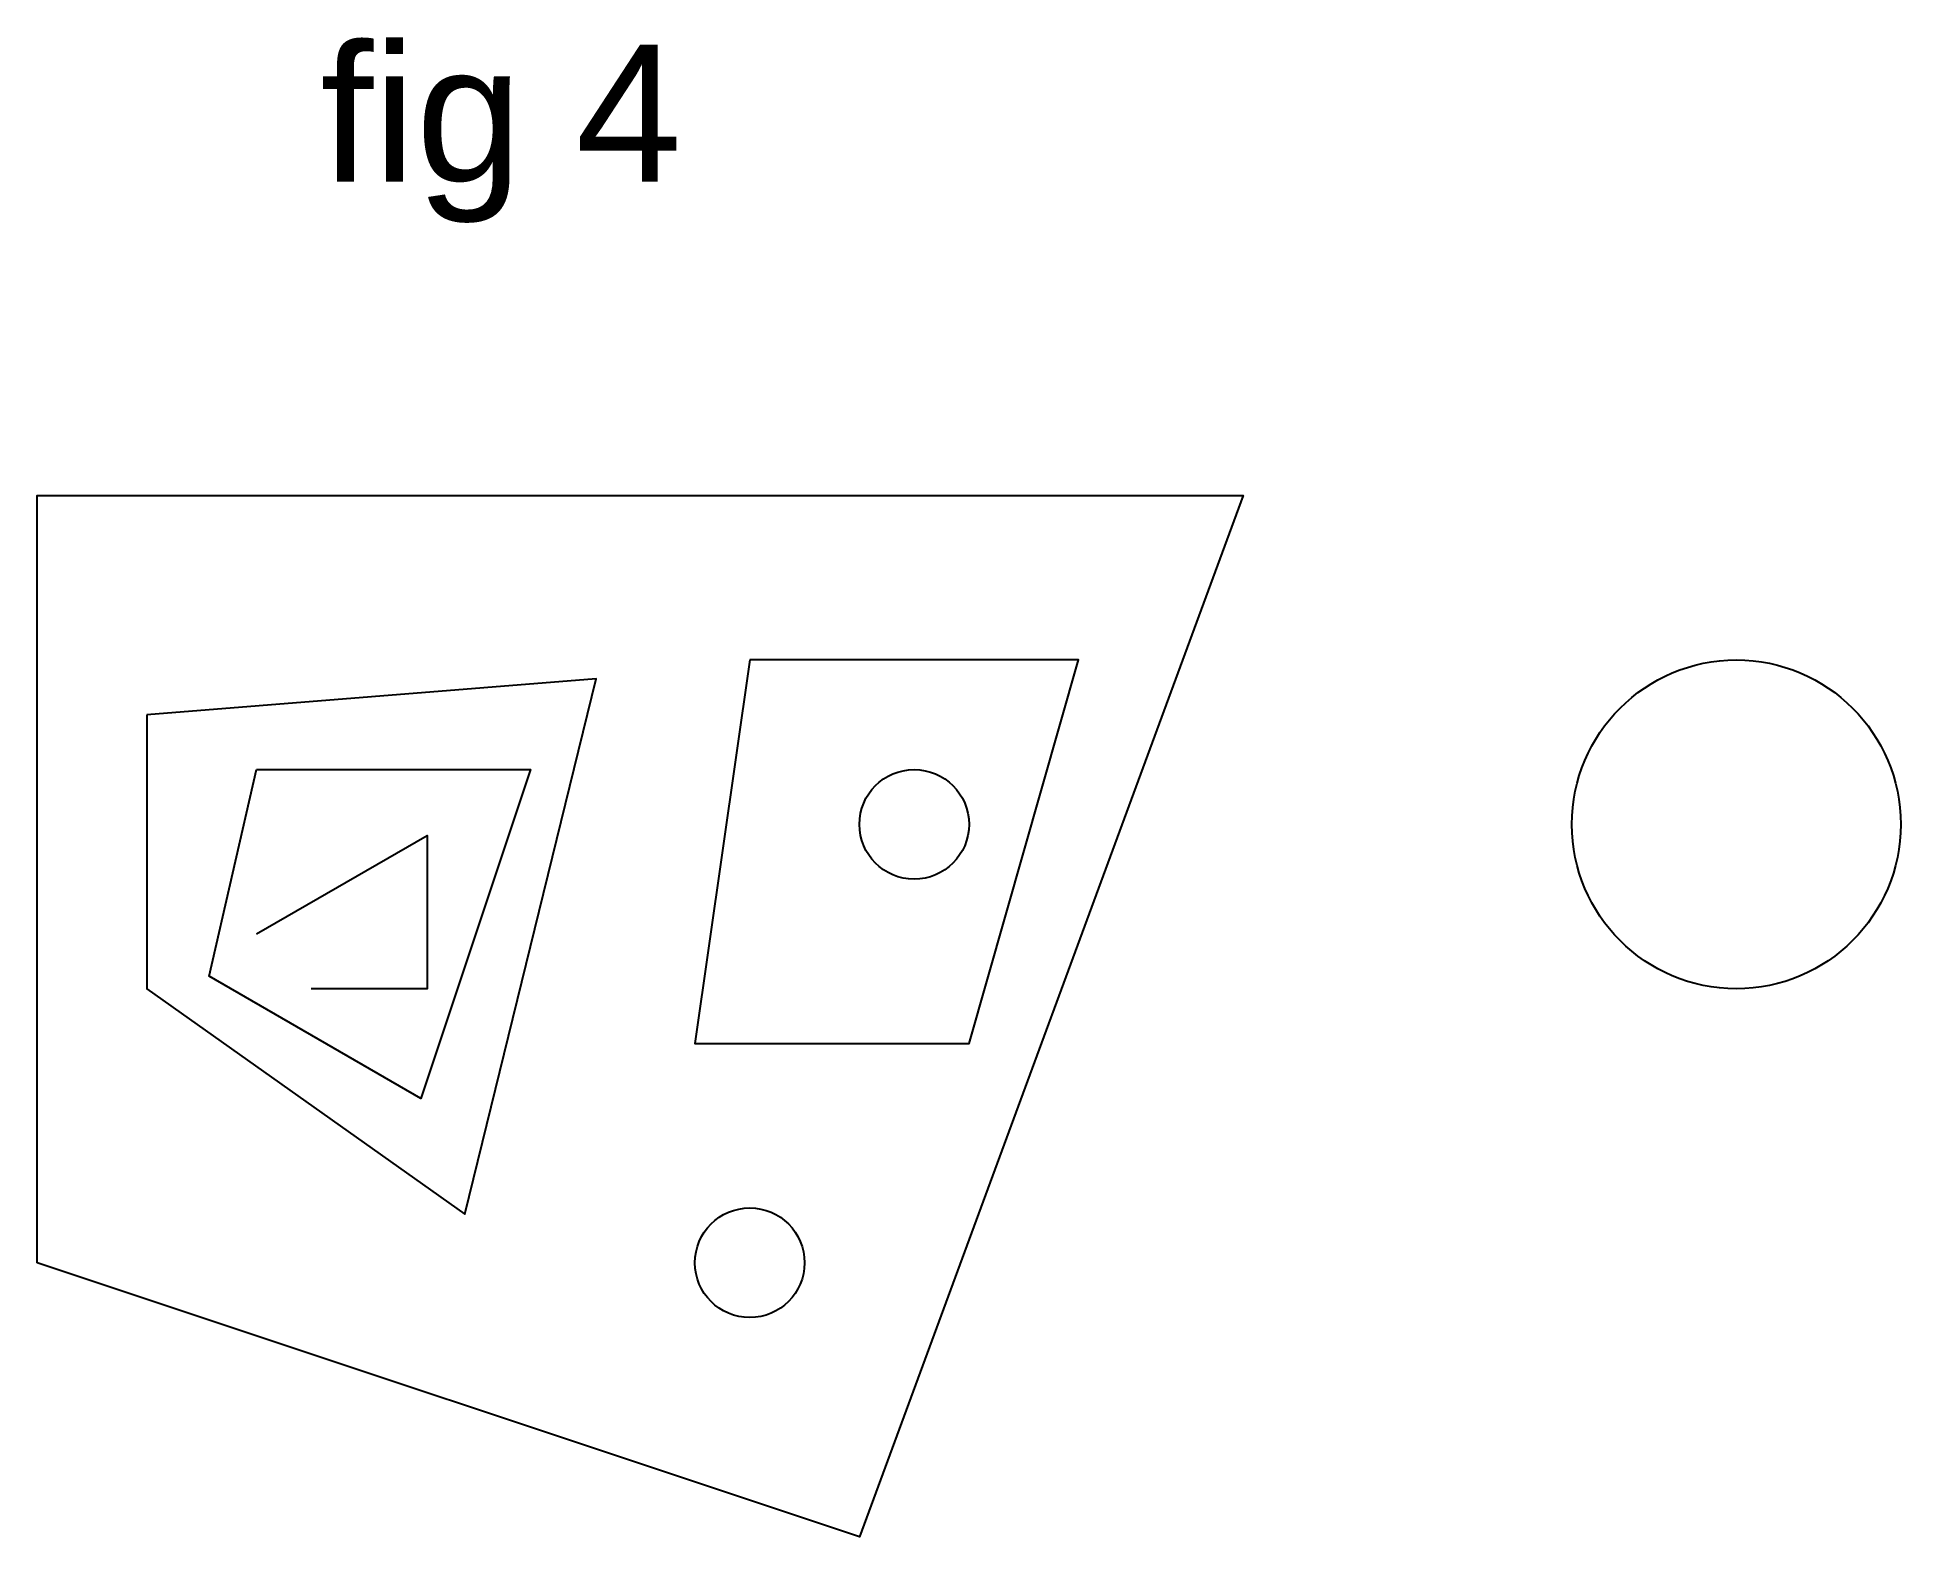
# Model space of a CAD drawing. Header units: millimetres. Extents: x -8 to 26, y -20 to 7.4.
import ezdxf

# ---------------------------------------------------------------- set-up
doc = ezdxf.new("R2010")
doc.units = ezdxf.units.MM
doc.styles.get("Standard").update_dxf_attribs({"font": 'ARIAL.TTF'})

msp = doc.modelspace()

# ---------------------------------------------------------------- linework, layer by layer
at = {"color": 34}
for points in [[(-8, -15), (-8, -1), (14, -1), (7, -20), (-8, -15)], [(5, -4), (4, -11), (9, -11), (11, -4), (5, -4)], [(-6, -5), (-6, -10), (-0.201, -14.116), (2.2, -4.347), (-6, -5)], [(-4, -6), (1, -6), (-1, -12), (-4.866, -9.768), (-4, -6)]]:
    msp.add_lwpolyline(points, dxfattribs=at)
at = {"color": 5}
msp.add_lwpolyline([(-4, -9), (-0.884, -7.201), (-0.884, -10), (-3, -10)], dxfattribs=at)
for centre, radius in [((23, -7), 3), ((8, -7), 1), ((5, -15), 1)]:
    msp.add_circle(centre, radius, dxfattribs=at)

# ---------------------------------------------------------------- texts
at = {"insert": (-2.839, 7.23), "char_height": 2.5, "attachment_point": 1}
msp.add_mtext_dynamic_manual_height_columns('fig 4', width=6.94438, gutter_width=12.5, heights=[0], dxfattribs=at)

doc.saveas('drawing.dxf')
